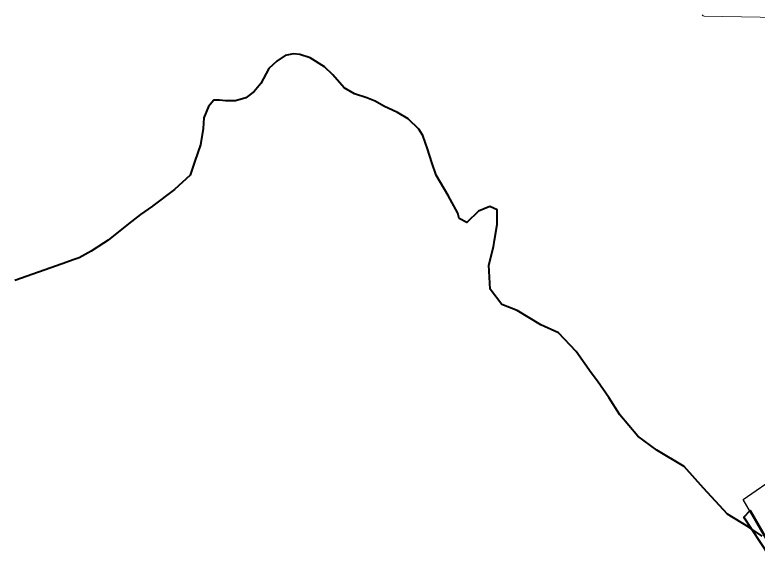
# Model space of a CAD drawing. Header units: millimetres. Extents: x 579832 to 917290, y 449831 to 1452191.
# Drawn here: x 579832 to 581469, y 450916 to 452136 of the extents above; entities that cross this region are included whole.
import ezdxf

# ---------------------------------------------------------------- set-up
doc = ezdxf.new("R2010")
doc.units = ezdxf.units.MM
doc.header["$LTSCALE"] = 10
doc.layers.add('end maj 26 02 2021', color=7, linetype='Continuous')
doc.layers.add('Rivers', color=5, linetype='Continuous', lineweight=40)
doc.layers.add('Roads_others', color=24, linetype='Continuous', lineweight=9)

msp = doc.modelspace()

# ---------------------------------------------------------------- linework, layer by layer
at = {"layer": 'end maj 26 02 2021', "color": 1, "flags": 128}
msp.add_lwpolyline([(581523.3, 450916.2), (581435.7, 451067.7), (581514.4, 451121.8)], dxfattribs=at)
msp.add_lwpolyline([(581523.3, 450916.2), (581435.7, 451067.7), (581514.4, 451121.8)], dxfattribs=at)
at = {"layer": 'end maj 26 02 2021', "color": 1, "lineweight": 30, "flags": 128}
msp.add_lwpolyline([(581523.3, 450916.2), (581435.7, 451067.7), (581514.4, 451121.8)], dxfattribs=at)
msp.add_lwpolyline([(581523.3, 450916.2), (581435.7, 451067.7), (581514.4, 451121.8)], dxfattribs=at)
at = {"layer": 'end maj 26 02 2021', "color": 3, "linetype": 'ByBlock', "lineweight": 40, "ltscale": 0.0014, "flags": 128}
msp.add_lwpolyline([(581510.3, 450917), (581436.8, 451028.2), (581451.3, 451043.3), (581524.6, 450916.4)], dxfattribs=at)
at = {"layer": 'end maj 26 02 2021', "color": 1, "linetype": 'ByBlock', "lineweight": -3, "ltscale": 0.0014, "flags": 128}
msp.add_lwpolyline([(581510.3, 450917), (581436.8, 451028.2), (581451.3, 451043.3), (581524.6, 450916.4)], dxfattribs=at)
msp.add_lwpolyline([(581510.3, 450917), (581436.8, 451028.2), (581451.3, 451043.3), (581524.6, 450916.4)], dxfattribs=at)
at = {"layer": 'Rivers'}
msp.add_lwpolyline([(581477.3, 450986.6), (581448.3, 451006.2), (581401.1, 451035.3), (581348.6, 451092.6), (581306.1, 451140.4), (581245.3, 451176.1), (581204, 451207.4), (581164.4, 451253.8), (581140, 451292.5), (581115, 451328.6), (581101, 451346.4), (581068, 451393.4), (581029.3, 451434.8), (580990.2, 451452.4), (580938.2, 451484), (580904.5, 451497.2), (580878.7, 451531.4), (580875.6, 451583.8), (580886.2, 451624.5), (580888.4, 451638.9), (580893.7, 451673.9), (580893.7, 451706.3), (580878.1, 451713.4), (580853.1, 451702.8), (580827.3, 451677.9), (580810.2, 451686.6), (580807.2, 451698.3), (580786, 451737.9), (580759.8, 451782.2), (580749.7, 451810.6), (580740.2, 451840.5), (580730.1, 451869.9), (580721.1, 451884), (580698.2, 451906.9), (580674.1, 451920.9), (580644.7, 451934.5), (580625.6, 451945.6), (580607.2, 451952.6), (580579.4, 451961.4), (580556.8, 451974.7), (580532.1, 452003.4), (580513.5, 452021.2), (580482.4, 452040.8), (580459.2, 452048.4), (580445.2, 452050.1), (580427.3, 452046.4), (580409, 452034), (580391.4, 452017.2), (580373.3, 451984.8), (580358.7, 451966.7), (580340.6, 451953.1), (580317.3, 451946.3), (580295.6, 451946.6), (580282.6, 451948.1), (580269.8, 451947.6), (580258.2, 451933.5), (580247.6, 451909.1), (580246.6, 451885.2), (580240.4, 451849.5), (580227.8, 451813.3), (580218, 451782.1), (580183.3, 451750.8), (580135.6, 451714.5), (580135.2, 451714.3), (580108.4, 451695.4), (580081.8, 451674.8), (580037.1, 451639.4), (580027, 451632.8), (580000, 451615), (579973.2, 451600), (579962.4, 451596.2), (579935.7, 451586.7), (579831.8, 451549.9)], dxfattribs=at)
at = {"layer": 'Roads_others'}
msp.add_lwpolyline([(581345.1, 452135.8), (581347.3, 452133.9), (581350.1, 452133.1), (581637.9, 452127.6), (581775.1, 452101.5), (581783.5, 452099.9)], dxfattribs=at)

doc.saveas('drawing.dxf')
